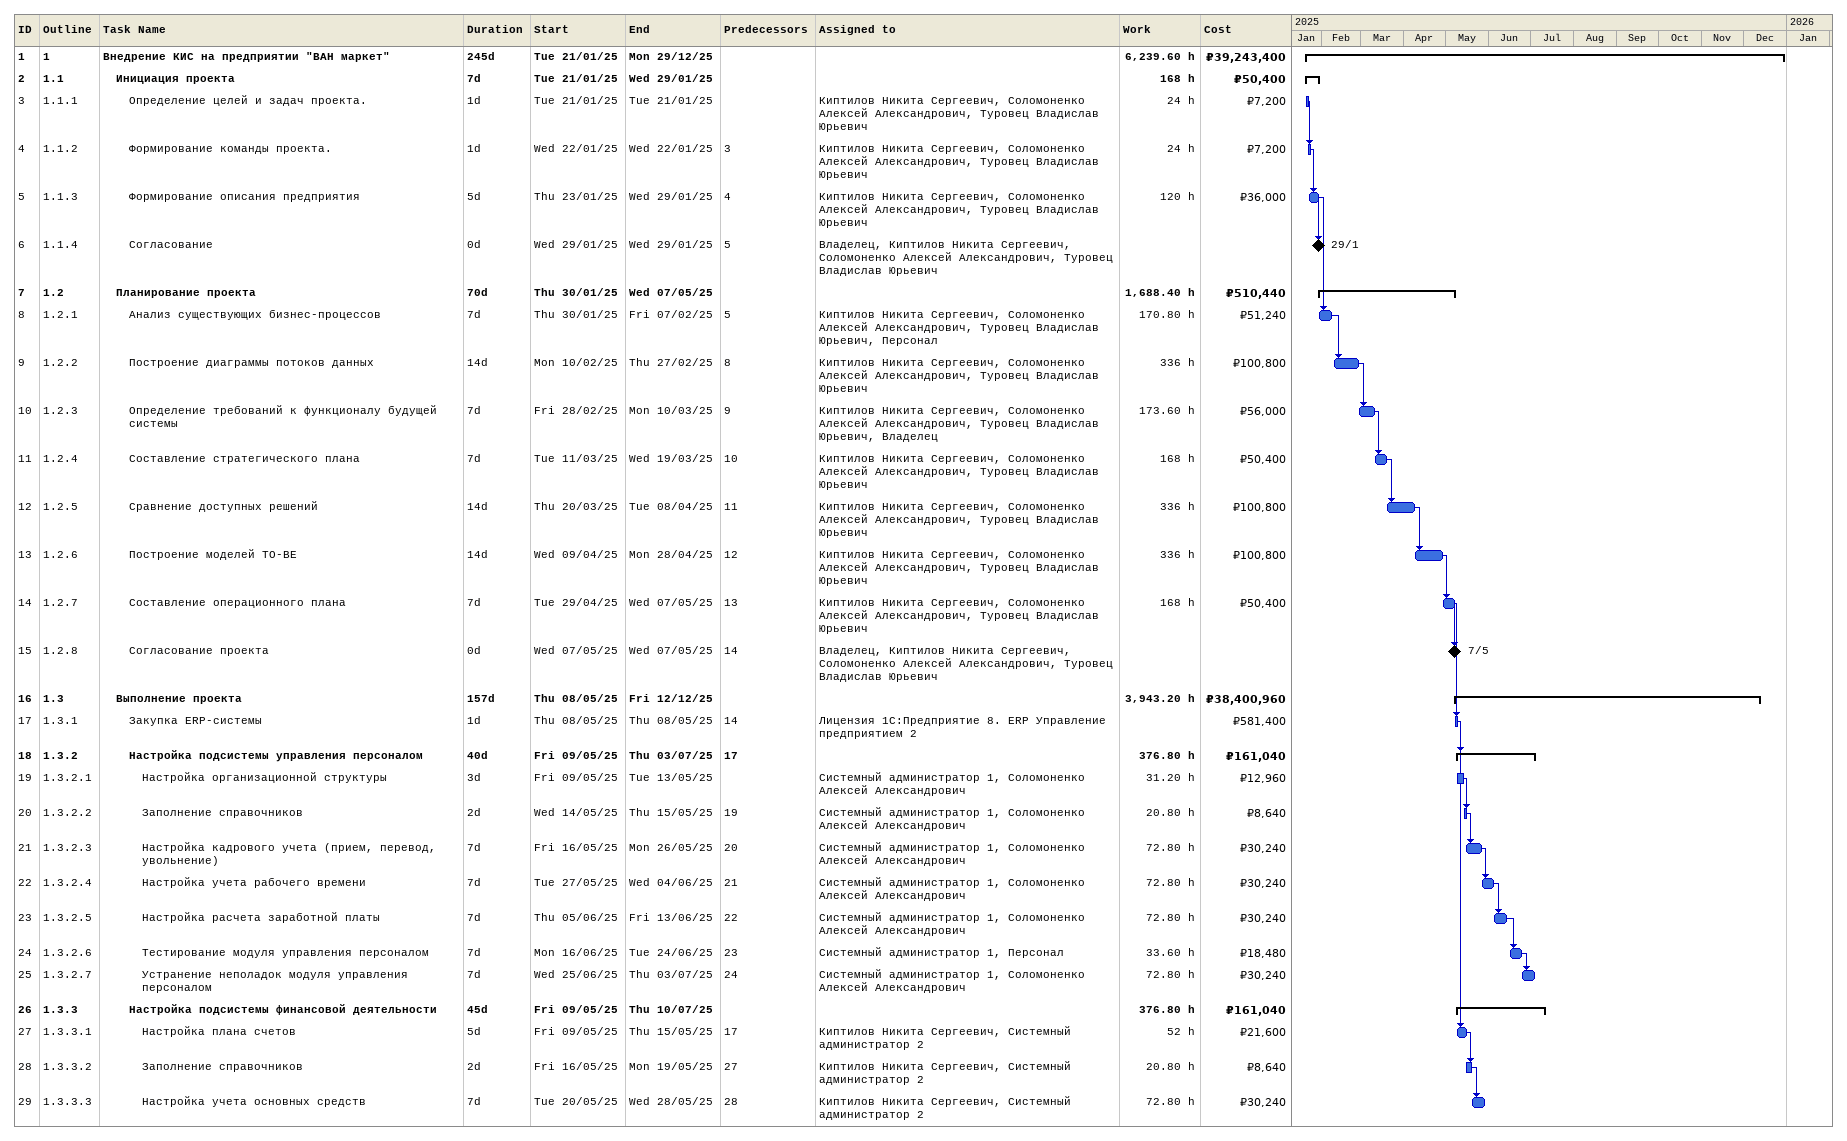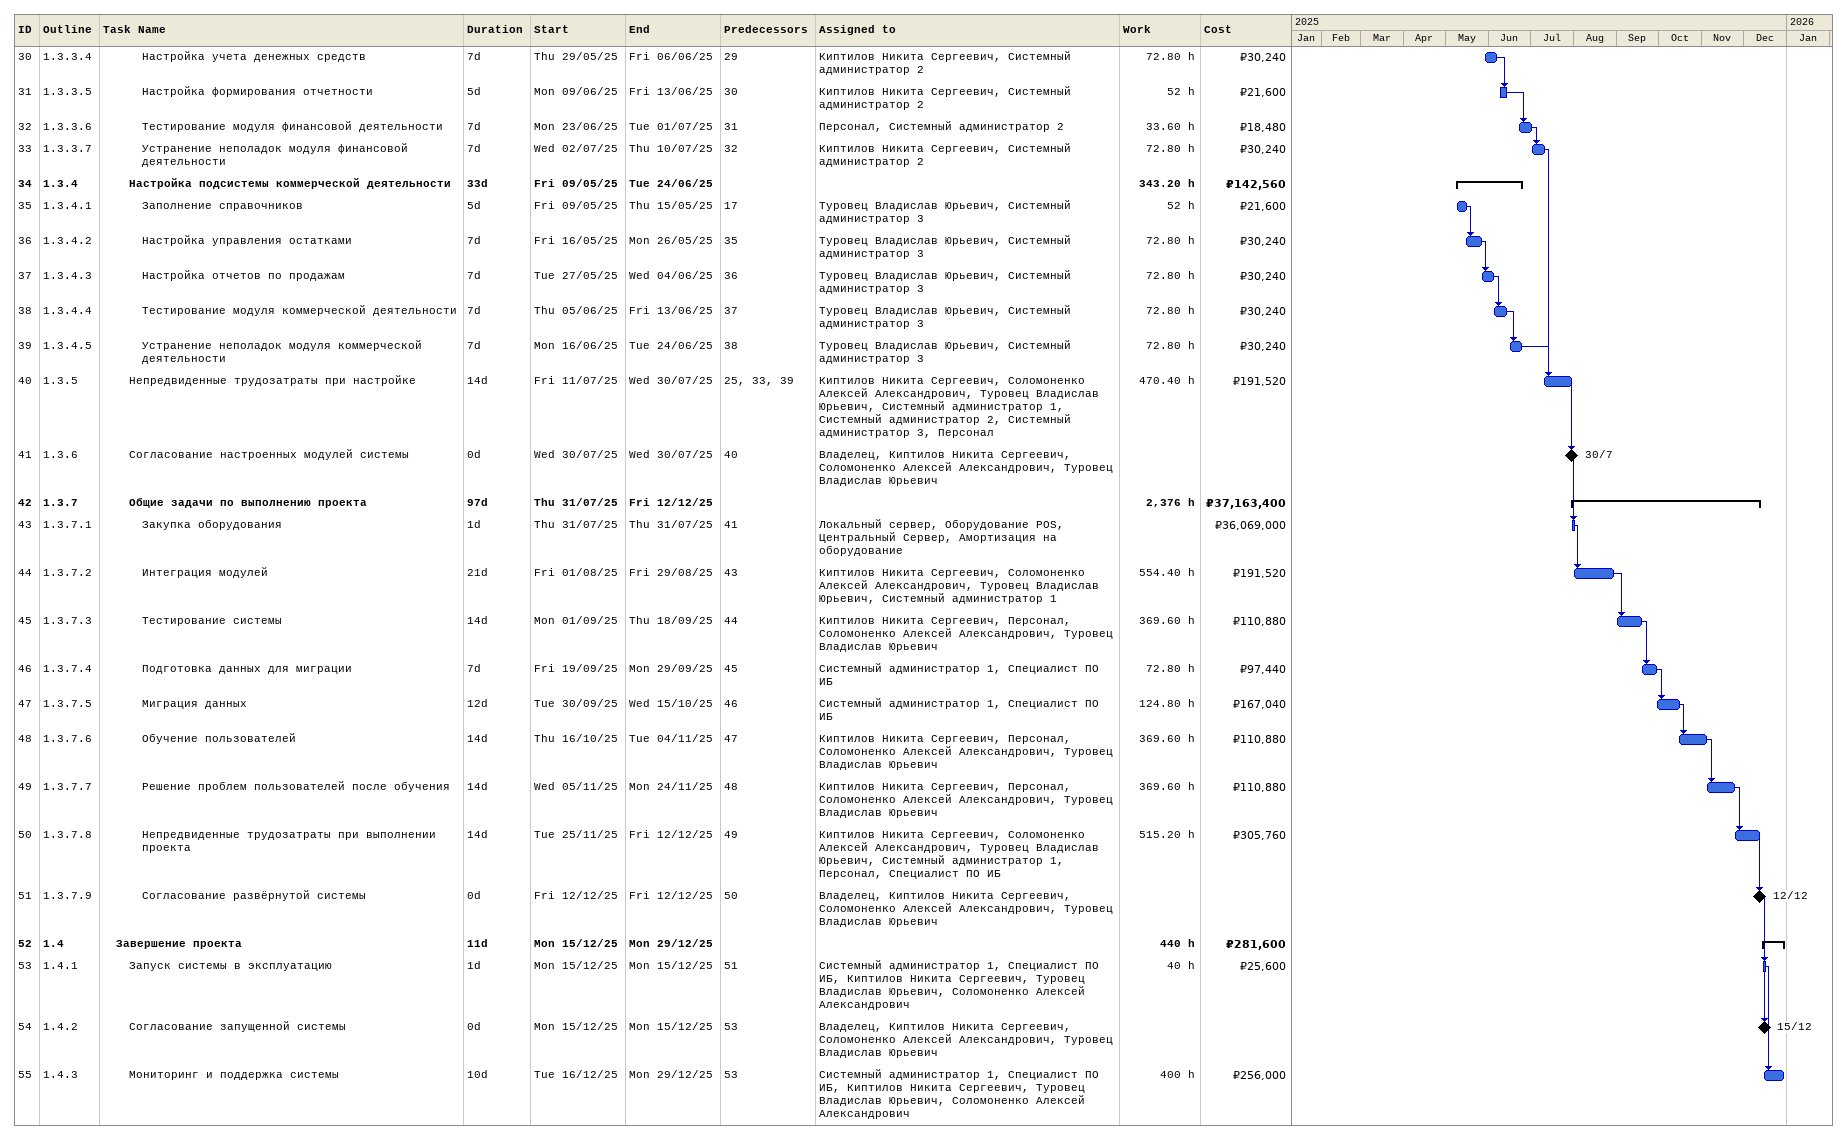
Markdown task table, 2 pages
| ID | WBS | Task | Duration | Start | Finish | Predecessors | Resources | Work (h) | Cost (₽) |
|---|---|---|---|---|---|---|---|---|---|
| 1 | 1 | **Внедрение КИС на предприятии "ВАН маркет"** | 245d | 2025-01-21 | 2025-12-29 |  |  | 6239.60 | 39243400 |
| 2 | 1.1 | **Инициация проекта** | 7d | 2025-01-21 | 2025-01-29 |  |  | 168 | 50400 |
| 3 | 1.1.1 | Определение целей и задач проекта. | 1d | 2025-01-21 | 2025-01-21 |  | Киптилов Никита Сергеевич, Соломоненко Алексей Александрович, Туровец Владислав Юрьевич | 24 | 7200 |
| 4 | 1.1.2 | Формирование команды проекта. | 1d | 2025-01-22 | 2025-01-22 | 3 | Киптилов Никита Сергеевич, Соломоненко Алексей Александрович, Туровец Владислав Юрьевич | 24 | 7200 |
| 5 | 1.1.3 | Формирование описания предприятия | 5d | 2025-01-23 | 2025-01-29 | 4 | Киптилов Никита Сергеевич, Соломоненко Алексей Александрович, Туровец Владислав Юрьевич | 120 | 36000 |
| 6 | 1.1.4 | Согласование | 0d | 2025-01-29 | 2025-01-29 | 5 | Владелец, Киптилов Никита Сергеевич, Соломоненко Алексей Александрович, Туровец Владислав Юрьевич |  |  |
| 7 | 1.2 | **Планирование проекта** | 70d | 2025-01-30 | 2025-05-07 |  |  | 1688.40 | 510440 |
| 8 | 1.2.1 | Анализ существующих бизнес-процессов | 7d | 2025-01-30 | 2025-02-07 | 5 | Киптилов Никита Сергеевич, Соломоненко Алексей Александрович, Туровец Владислав Юрьевич, Персонал | 170.80 | 51240 |
| 9 | 1.2.2 | Построение диаграммы потоков данных | 14d | 2025-02-10 | 2025-02-27 | 8 | Киптилов Никита Сергеевич, Соломоненко Алексей Александрович, Туровец Владислав Юрьевич | 336 | 100800 |
| 10 | 1.2.3 | Определение требований к функционалу будущей системы | 7d | 2025-02-28 | 2025-03-10 | 9 | Киптилов Никита Сергеевич, Соломоненко Алексей Александрович, Туровец Владислав Юрьевич, Владелец | 173.60 | 56000 |
| 11 | 1.2.4 | Составление стратегического плана | 7d | 2025-03-11 | 2025-03-19 | 10 | Киптилов Никита Сергеевич, Соломоненко Алексей Александрович, Туровец Владислав Юрьевич | 168 | 50400 |
| 12 | 1.2.5 | Сравнение доступных решений | 14d | 2025-03-20 | 2025-04-08 | 11 | Киптилов Никита Сергеевич, Соломоненко Алексей Александрович, Туровец Владислав Юрьевич | 336 | 100800 |
| 13 | 1.2.6 | Построение моделей TO-BE | 14d | 2025-04-09 | 2025-04-28 | 12 | Киптилов Никита Сергеевич, Соломоненко Алексей Александрович, Туровец Владислав Юрьевич | 336 | 100800 |
| 14 | 1.2.7 | Составление операционного плана | 7d | 2025-04-29 | 2025-05-07 | 13 | Киптилов Никита Сергеевич, Соломоненко Алексей Александрович, Туровец Владислав Юрьевич | 168 | 50400 |
| 15 | 1.2.8 | Согласование проекта | 0d | 2025-05-07 | 2025-05-07 | 14 | Владелец, Киптилов Никита Сергеевич, Соломоненко Алексей Александрович, Туровец Владислав Юрьевич |  |  |
| 16 | 1.3 | **Выполнение проекта** | 157d | 2025-05-08 | 2025-12-12 |  |  | 3943.20 | 38400960 |
| 17 | 1.3.1 | Закупка ERP-системы | 1d | 2025-05-08 | 2025-05-08 | 14 | Лицензия 1С:Предприятие 8. ERP Управление предприятием 2 |  | 581400 |
| 18 | 1.3.2 | **Настройка подсистемы управления персоналом** | 40d | 2025-05-09 | 2025-07-03 | 17 |  | 376.80 | 161040 |
| 19 | 1.3.2.1 | Настройка организационной структуры | 3d | 2025-05-09 | 2025-05-13 |  | Системный администратор 1, Соломоненко Алексей Александрович | 31.20 | 12960 |
| 20 | 1.3.2.2 | Заполнение справочников | 2d | 2025-05-14 | 2025-05-15 | 19 | Системный администратор 1, Соломоненко Алексей Александрович | 20.80 | 8640 |
| 21 | 1.3.2.3 | Настройка кадрового учета (прием, перевод, увольнение) | 7d | 2025-05-16 | 2025-05-26 | 20 | Системный администратор 1, Соломоненко Алексей Александрович | 72.80 | 30240 |
| 22 | 1.3.2.4 | Настройка учета рабочего времени | 7d | 2025-05-27 | 2025-06-04 | 21 | Системный администратор 1, Соломоненко Алексей Александрович | 72.80 | 30240 |
| 23 | 1.3.2.5 | Настройка расчета заработной платы | 7d | 2025-06-05 | 2025-06-13 | 22 | Системный администратор 1, Соломоненко Алексей Александрович | 72.80 | 30240 |
| 24 | 1.3.2.6 | Тестирование модуля управления персоналом | 7d | 2025-06-16 | 2025-06-24 | 23 | Системный администратор 1, Персонал | 33.60 | 18480 |
| 25 | 1.3.2.7 | Устранение неполадок модуля управления персоналом | 7d | 2025-06-25 | 2025-07-03 | 24 | Системный администратор 1, Соломоненко Алексей Александрович | 72.80 | 30240 |
| 26 | 1.3.3 | **Настройка подсистемы финансовой деятельности** | 45d | 2025-05-09 | 2025-07-10 |  |  | 376.80 | 161040 |
| 27 | 1.3.3.1 | Настройка плана счетов | 5d | 2025-05-09 | 2025-05-15 | 17 | Киптилов Никита Сергеевич, Системный администратор 2 | 52 | 21600 |
| 28 | 1.3.3.2 | Заполнение справочников | 2d | 2025-05-16 | 2025-05-19 | 27 | Киптилов Никита Сергеевич, Системный администратор 2 | 20.80 | 8640 |
| 29 | 1.3.3.3 | Настройка учета основных средств | 7d | 2025-05-20 | 2025-05-28 | 28 | Киптилов Никита Сергеевич, Системный администратор 2 | 72.80 | 30240 |
| 30 | 1.3.3.4 | Настройка учета денежных средств | 7d | 2025-05-29 | 2025-06-06 | 29 | Киптилов Никита Сергеевич, Системный администратор 2 | 72.80 | 30240 |
| 31 | 1.3.3.5 | Настройка формирования отчетности | 5d | 2025-06-09 | 2025-06-13 | 30 | Киптилов Никита Сергеевич, Системный администратор 2 | 52 | 21600 |
| 32 | 1.3.3.6 | Тестирование модуля финансовой деятельности | 7d | 2025-06-23 | 2025-07-01 | 31 | Персонал, Системный администратор 2 | 33.60 | 18480 |
| 33 | 1.3.3.7 | Устранение неполадок модуля финансовой деятельности | 7d | 2025-07-02 | 2025-07-10 | 32 | Киптилов Никита Сергеевич, Системный администратор 2 | 72.80 | 30240 |
| 34 | 1.3.4 | **Настройка подсистемы коммерческой деятельности** | 33d | 2025-05-09 | 2025-06-24 |  |  | 343.20 | 142560 |
| 35 | 1.3.4.1 | Заполнение справочников | 5d | 2025-05-09 | 2025-05-15 | 17 | Туровец Владислав Юрьевич, Системный администратор 3 | 52 | 21600 |
| 36 | 1.3.4.2 | Настройка управления остатками | 7d | 2025-05-16 | 2025-05-26 | 35 | Туровец Владислав Юрьевич, Системный администратор 3 | 72.80 | 30240 |
| 37 | 1.3.4.3 | Настройка отчетов по продажам | 7d | 2025-05-27 | 2025-06-04 | 36 | Туровец Владислав Юрьевич, Системный администратор 3 | 72.80 | 30240 |
| 38 | 1.3.4.4 | Тестирование модуля коммерческой деятельности | 7d | 2025-06-05 | 2025-06-13 | 37 | Туровец Владислав Юрьевич, Системный администратор 3 | 72.80 | 30240 |
| 39 | 1.3.4.5 | Устранение неполадок модуля коммерческой деятельности | 7d | 2025-06-16 | 2025-06-24 | 38 | Туровец Владислав Юрьевич, Системный администратор 3 | 72.80 | 30240 |
| 40 | 1.3.5 | Непредвиденные трудозатраты при настройке | 14d | 2025-07-11 | 2025-07-30 | 25, 33, 39 | Киптилов Никита Сергеевич, Соломоненко Алексей Александрович, Туровец Владислав Юрьевич, Системный администратор 1, Системный администратор 2, Системный администратор 3, Персонал | 470.40 | 191520 |
| 41 | 1.3.6 | Согласование настроенных модулей системы | 0d | 2025-07-30 | 2025-07-30 | 40 | Владелец, Киптилов Никита Сергеевич, Соломоненко Алексей Александрович, Туровец Владислав Юрьевич |  |  |
| 42 | 1.3.7 | **Общие задачи по выполнению проекта** | 97d | 2025-07-31 | 2025-12-12 |  |  | 2376 | 37163400 |
| 43 | 1.3.7.1 | Закупка оборудования | 1d | 2025-07-31 | 2025-07-31 | 41 | Локальный сервер, Оборудование POS, Центральный Сервер, Амортизация на оборудование |  | 36069000 |
| 44 | 1.3.7.2 | Интеграция модулей | 21d | 2025-08-01 | 2025-08-29 | 43 | Киптилов Никита Сергеевич, Соломоненко Алексей Александрович, Туровец Владислав Юрьевич, Системный администратор 1 | 554.40 | 191520 |
| 45 | 1.3.7.3 | Тестирование системы | 14d | 2025-09-01 | 2025-09-18 | 44 | Киптилов Никита Сергеевич, Персонал, Соломоненко Алексей Александрович, Туровец Владислав Юрьевич | 369.60 | 110880 |
| 46 | 1.3.7.4 | Подготовка данных для миграции | 7d | 2025-09-19 | 2025-09-29 | 45 | Системный администратор 1, Специалист ПО ИБ | 72.80 | 97440 |
| 47 | 1.3.7.5 | Миграция данных | 12d | 2025-09-30 | 2025-10-15 | 46 | Системный администратор 1, Специалист ПО ИБ | 124.80 | 167040 |
| 48 | 1.3.7.6 | Обучение пользователей | 14d | 2025-10-16 | 2025-11-04 | 47 | Киптилов Никита Сергеевич, Персонал, Соломоненко Алексей Александрович, Туровец Владислав Юрьевич | 369.60 | 110880 |
| 49 | 1.3.7.7 | Решение проблем пользователей после обучения | 14d | 2025-11-05 | 2025-11-24 | 48 | Киптилов Никита Сергеевич, Персонал, Соломоненко Алексей Александрович, Туровец Владислав Юрьевич | 369.60 | 110880 |
| 50 | 1.3.7.8 | Непредвиденные трудозатраты при выполнении проекта | 14d | 2025-11-25 | 2025-12-12 | 49 | Киптилов Никита Сергеевич, Соломоненко Алексей Александрович, Туровец Владислав Юрьевич, Системный администратор 1, Персонал, Специалист ПО ИБ | 515.20 | 305760 |
| 51 | 1.3.7.9 | Согласование развёрнутой системы | 0d | 2025-12-12 | 2025-12-12 | 50 | Владелец, Киптилов Никита Сергеевич, Соломоненко Алексей Александрович, Туровец Владислав Юрьевич |  |  |
| 52 | 1.4 | **Завершение проекта** | 11d | 2025-12-15 | 2025-12-29 |  |  | 440 | 281600 |
| 53 | 1.4.1 | Запуск системы в эксплуатацию | 1d | 2025-12-15 | 2025-12-15 | 51 | Системный администратор 1, Специалист ПО ИБ, Киптилов Никита Сергеевич, Туровец Владислав Юрьевич, Соломоненко Алексей Александрович | 40 | 25600 |
| 54 | 1.4.2 | Согласование запущенной системы | 0d | 2025-12-15 | 2025-12-15 | 53 | Владелец, Киптилов Никита Сергеевич, Соломоненко Алексей Александрович, Туровец Владислав Юрьевич |  |  |
| 55 | 1.4.3 | Мониторинг и поддержка системы | 10d | 2025-12-16 | 2025-12-29 | 53 | Системный администратор 1, Специалист ПО ИБ, Киптилов Никита Сергеевич, Туровец Владислав Юрьевич, Соломоненко Алексей Александрович | 400 | 256000 |
